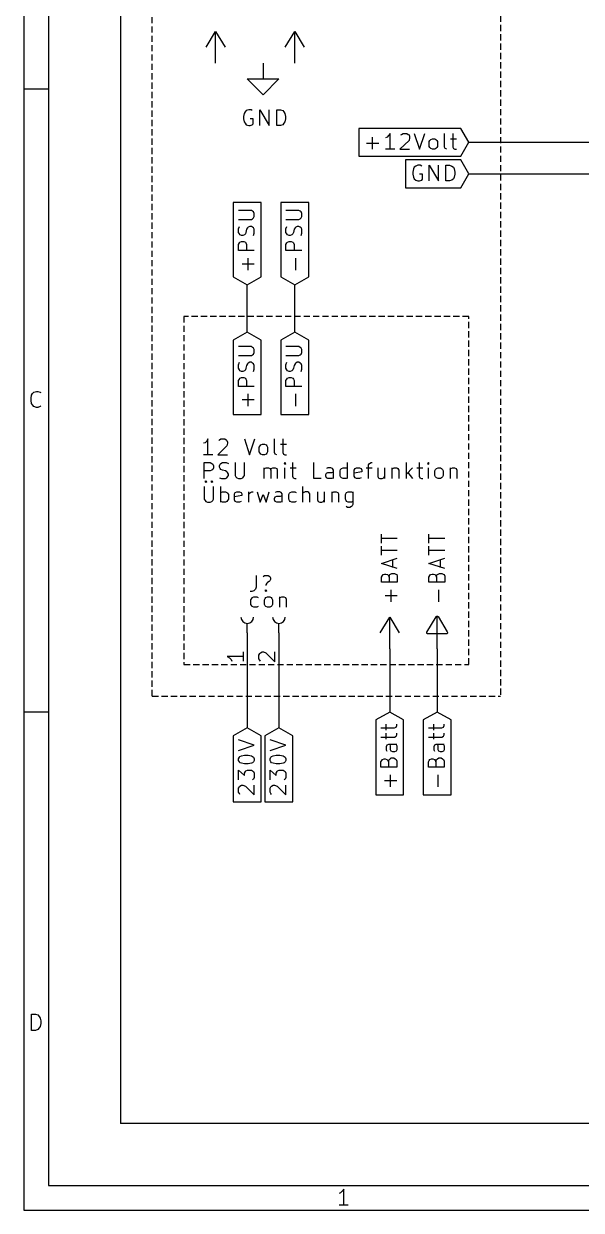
# Model space of a CAD drawing. Extents: x 10 to 287, y -200 to -10.
# Drawn here: x 10 to 54.7, y -200 to -104.8 of the extents above; entities that cross this region are included whole.
import ezdxf

# ---------------------------------------------------------------- set-up
doc = ezdxf.new("R2010")
doc.units = 0
doc.header["$MEASUREMENT"] = 0
doc.linetypes.add('DASHED', pattern=[0.75, 0.5, -0.25])
for name, color, linetype in [('BLUE3', 171, 'CONTINUOUS'), ('CYAN2', 4, 'CONTINUOUS'), ('GREEN2', 3, 'CONTINUOUS'), ('RED2', 1, 'CONTINUOUS')]:
    doc.layers.add(name, color=color, linetype=linetype)

msp = doc.modelspace()

# ---------------------------------------------------------------- linework, layer by layer
at = {"layer": 'BLUE3', "linetype": 'CONTINUOUS'}
for p, q in [((17.78, -25.4), (17.78, -193.04)), ((24.5618, -138.405), (24.4348, -138.455)), ((24.6888, -138.278), (24.5618, -138.405)), ((24.7904, -138.1), (24.6888, -138.278)), ((24.7904, -139.37), (24.7904, -138.1)), ((26.3144, -138.659), (25.5778, -139.37)), ((25.654, -138.227), (25.7048, -138.176)), ((25.7048, -138.176), (25.8318, -138.1)), ((25.8318, -138.1), (26.1366, -138.1)), ((26.1366, -138.1), (26.2382, -138.176)), ((26.2382, -138.176), (26.3144, -138.227)), ((26.3144, -138.227), (26.3652, -138.354)), ((26.3652, -138.455), (26.3144, -138.659)), ((26.3652, -138.354), (26.3652, -138.455)), ((27.7114, -138.1), (28.1178, -139.37)), ((28.1178, -139.37), (28.5496, -138.1)), ((28.9052, -138.76), (28.9814, -138.659)), ((28.9052, -139.141), (28.9052, -138.76)), ((28.9814, -138.659), (29.0322, -138.582)), ((29.0322, -138.582), (29.1592, -138.532)), ((29.1592, -138.532), (29.337, -138.532)), ((29.337, -138.532), (29.464, -138.582)), ((29.464, -138.582), (29.5148, -138.659)), ((29.5148, -138.659), (29.5656, -138.76)), ((29.5656, -138.76), (29.5656, -139.141)), ((30.1244, -139.192), (30.1244, -138.1)), ((30.607, -138.532), (31.0896, -138.532)), ((30.7848, -138.1), (30.7848, -139.192)), ((25.1714, -139.37), (24.4348, -139.37)), ((25.5778, -139.37), (26.3652, -139.37)), ((28.9814, -139.243), (28.9052, -139.141)), ((29.0322, -139.319), (28.9814, -139.243)), ((29.1592, -139.37), (29.0322, -139.319)), ((29.337, -139.37), (29.1592, -139.37)), ((29.464, -139.319), (29.337, -139.37)), ((29.5148, -139.243), (29.464, -139.319)), ((29.5656, -139.141), (29.5148, -139.243)), ((30.1752, -139.319), (30.1244, -139.192)), ((30.3022, -139.37), (30.1752, -139.319)), ((30.7848, -139.192), (30.8356, -139.319)), ((30.8356, -139.319), (30.9626, -139.37)), ((30.9626, -139.37), (31.0896, -139.37)), ((24.4856, -141.275), (24.4856, -140.005)), ((24.4856, -140.005), (24.9682, -140.005)), ((24.9682, -140.665), (24.4856, -140.665)), ((24.9682, -140.005), (25.0952, -140.081)), ((25.0952, -140.614), (24.9682, -140.665)), ((25.0952, -140.081), (25.1714, -140.132)), ((25.1714, -140.564), (25.0952, -140.614)), ((25.1714, -140.132), (25.2222, -140.259)), ((25.2222, -140.437), (25.1714, -140.564)), ((25.2222, -140.259), (25.2222, -140.437)), ((25.7048, -140.259), (25.7556, -140.132)), ((25.7048, -140.36), (25.7048, -140.259)), ((25.7556, -140.487), (25.7048, -140.36)), ((25.7556, -140.132), (25.8318, -140.081)), ((25.8318, -140.564), (25.7556, -140.487)), ((25.8318, -140.081), (25.9588, -140.005)), ((25.9588, -140.614), (25.8318, -140.564)), ((25.9588, -140.005), (26.2382, -140.005)), ((26.1874, -140.665), (25.9588, -140.614)), ((26.3144, -140.741), (26.1874, -140.665)), ((26.2382, -140.005), (26.4414, -140.081)), ((26.3652, -140.792), (26.3144, -140.741)), ((26.4414, -140.919), (26.3652, -140.792)), ((26.9748, -140.005), (26.9748, -141.046)), ((27.7114, -141.046), (27.7114, -140.005)), ((29.2862, -141.275), (29.2862, -140.437)), ((29.2862, -140.564), (29.337, -140.487)), ((29.337, -140.487), (29.464, -140.437)), ((29.464, -140.437), (29.6418, -140.437)), ((29.6418, -140.437), (29.7688, -140.487)), ((29.7688, -140.487), (29.8196, -140.614)), ((29.8196, -140.614), (29.8704, -140.487)), ((29.8196, -140.614), (29.8196, -141.275)), ((29.8704, -140.487), (29.9974, -140.437)), ((29.9974, -140.437), (30.1752, -140.437)), ((30.1752, -140.437), (30.3022, -140.487)), ((30.3022, -140.487), (30.353, -140.614)), ((30.353, -140.614), (30.353, -141.275)), ((30.9626, -140.005), (30.9118, -140.081)), ((30.9118, -140.081), (30.9626, -140.132)), ((31.0388, -140.081), (30.9626, -140.005)), ((30.9626, -140.005), (30.9626, -140.132)), ((30.9626, -140.132), (31.0388, -140.081)), ((30.9626, -141.275), (30.9626, -140.437)), ((31.3944, -140.437), (31.877, -140.437)), ((31.5722, -140.005), (31.5722, -141.097)), ((33.274, -141.275), (33.274, -140.005)), ((34.2392, -140.97), (34.29, -140.843)), ((34.417, -140.437), (34.29, -140.487)), ((34.29, -140.843), (34.417, -140.792)), ((34.6456, -140.437), (34.417, -140.437)), ((34.417, -140.792), (34.7218, -140.792)), ((34.7726, -140.487), (34.6456, -140.437)), ((34.7218, -140.792), (34.8488, -140.741)), ((34.8488, -140.614), (34.7726, -140.487)), ((34.8488, -141.275), (34.8488, -140.614)), ((35.3822, -140.665), (35.433, -140.564)), ((35.3822, -141.046), (35.3822, -140.665)), ((35.433, -140.564), (35.5092, -140.487)), ((35.5092, -140.487), (35.6362, -140.437)), ((35.6362, -140.437), (35.8648, -140.437)), ((35.8648, -140.437), (35.9918, -140.487)), ((35.9918, -141.275), (35.9918, -140.005)), ((36.5252, -140.614), (36.6014, -140.487)), ((36.5252, -141.097), (36.5252, -140.614)), ((37.1348, -140.741), (36.5252, -140.843)), ((36.6014, -140.487), (36.703, -140.437)), ((36.703, -140.437), (36.957, -140.437)), ((36.957, -140.437), (37.084, -140.487)), ((37.084, -140.487), (37.1348, -140.614)), ((37.1348, -140.614), (37.1348, -140.741)), ((37.4904, -140.437), (37.973, -140.437)), ((37.6682, -140.183), (37.7444, -140.081)), ((37.6682, -141.275), (37.6682, -140.183)), ((37.7444, -140.081), (37.8714, -140.005)), ((37.8714, -140.005), (37.973, -140.005)), ((38.4048, -140.437), (38.4048, -141.097)), ((38.9382, -140.437), (38.9382, -141.275)), ((39.5478, -140.437), (39.5478, -141.275)), ((39.5478, -140.564), (39.624, -140.487)), ((39.624, -140.487), (39.7256, -140.437)), ((39.7256, -140.437), (39.9288, -140.437)), ((39.9288, -140.437), (40.0304, -140.487)), ((40.0304, -140.487), (40.1066, -140.614)), ((40.1066, -140.614), (40.1066, -141.275)), ((40.7162, -141.275), (40.7162, -140.005)), ((41.1988, -140.437), (40.7162, -140.919)), ((40.8178, -140.792), (41.1988, -141.275)), ((41.5544, -140.437), (42.037, -140.437)), ((41.7322, -140.005), (41.7322, -141.097)), ((42.4688, -140.005), (42.3926, -140.081)), ((42.3926, -140.081), (42.4688, -140.132)), ((42.5196, -140.081), (42.4688, -140.005)), ((42.4688, -140.005), (42.4688, -140.132)), ((42.4688, -140.132), (42.5196, -140.081)), ((42.4688, -141.275), (42.4688, -140.437)), ((43.0022, -140.665), (43.053, -140.564)), ((43.0022, -141.046), (43.0022, -140.665)), ((43.053, -140.564), (43.1292, -140.487)), ((43.1292, -140.487), (43.2562, -140.437)), ((43.2562, -140.437), (43.434, -140.437)), ((43.434, -140.437), (43.5356, -140.487)), ((43.5356, -140.487), (43.6118, -140.564)), ((43.6118, -140.564), (43.6626, -140.665)), ((43.6626, -140.665), (43.6626, -141.046)), ((44.2214, -140.437), (44.2214, -141.275)), ((44.2214, -140.564), (44.2722, -140.487)), ((44.2722, -140.487), (44.3992, -140.437)), ((44.3992, -140.437), (44.577, -140.437)), ((44.577, -140.437), (44.704, -140.487)), ((44.704, -140.487), (44.7548, -140.614)), ((44.7548, -140.614), (44.7548, -141.275)), ((24.5618, -141.554), (24.6126, -141.478)), ((24.6126, -141.605), (24.5618, -141.554)), ((24.6126, -141.478), (24.6888, -141.554)), ((24.6126, -141.478), (24.6126, -141.605)), ((24.6888, -141.554), (24.6126, -141.605)), ((25.0444, -141.554), (25.0952, -141.478)), ((25.0952, -141.605), (25.0444, -141.554)), ((25.0952, -141.478), (25.1714, -141.554)), ((25.0952, -141.478), (25.0952, -141.605)), ((25.1714, -141.554), (25.0952, -141.605)), ((25.7048, -141.224), (25.8826, -141.275)), ((25.8826, -141.275), (26.1874, -141.275)), ((26.1874, -141.275), (26.3144, -141.224)), ((26.3144, -141.224), (26.3652, -141.148)), ((26.3652, -141.148), (26.4414, -141.046)), ((26.4414, -141.046), (26.4414, -140.919)), ((26.9748, -141.046), (27.0256, -141.148)), ((27.0256, -141.148), (27.1018, -141.224)), ((27.1018, -141.224), (27.2288, -141.275)), ((27.2288, -141.275), (27.4574, -141.275)), ((27.4574, -141.275), (27.5844, -141.224)), ((27.5844, -141.224), (27.6352, -141.148)), ((27.6352, -141.148), (27.7114, -141.046)), ((31.5722, -141.097), (31.623, -141.224)), ((31.623, -141.224), (31.75, -141.275)), ((31.75, -141.275), (31.877, -141.275)), ((33.8582, -141.275), (33.274, -141.275)), ((34.2392, -141.097), (34.2392, -140.97)), ((34.29, -141.224), (34.2392, -141.097)), ((34.417, -141.275), (34.29, -141.224)), ((34.7218, -141.275), (34.417, -141.275)), ((34.8488, -141.224), (34.7218, -141.275)), ((35.433, -141.148), (35.3822, -141.046)), ((35.5092, -141.224), (35.433, -141.148)), ((35.6362, -141.275), (35.5092, -141.224)), ((35.8648, -141.275), (35.6362, -141.275)), ((35.9918, -141.224), (35.8648, -141.275)), ((36.6014, -141.224), (36.5252, -141.097)), ((36.703, -141.275), (36.6014, -141.224)), ((36.957, -141.275), (36.703, -141.275)), ((37.084, -141.224), (36.957, -141.275)), ((38.4048, -141.097), (38.4556, -141.224)), ((38.4556, -141.224), (38.5826, -141.275)), ((38.5826, -141.275), (38.7604, -141.275)), ((38.7604, -141.275), (38.8874, -141.224)), ((38.8874, -141.224), (38.9382, -141.148)), ((41.7322, -141.097), (41.783, -141.224)), ((41.783, -141.224), (41.91, -141.275)), ((41.91, -141.275), (42.037, -141.275)), ((43.053, -141.148), (43.0022, -141.046)), ((43.1292, -141.224), (43.053, -141.148)), ((43.2562, -141.275), (43.1292, -141.224)), ((43.434, -141.275), (43.2562, -141.275)), ((43.5356, -141.224), (43.434, -141.275)), ((43.6118, -141.148), (43.5356, -141.224)), ((43.6626, -141.046), (43.6118, -141.148)), ((24.4856, -141.91), (24.4856, -142.951)), ((25.2222, -142.951), (25.2222, -141.91)), ((25.8318, -143.18), (25.8318, -141.91)), ((25.8318, -142.392), (25.9588, -142.342)), ((25.9588, -142.342), (26.1874, -142.342)), ((26.1874, -142.342), (26.3144, -142.392)), ((26.3144, -142.392), (26.3652, -142.469)), ((26.3652, -142.469), (26.4414, -142.57)), ((26.4414, -142.57), (26.4414, -142.951)), ((26.924, -142.519), (26.9748, -142.392)), ((26.924, -143.002), (26.924, -142.519)), ((27.5082, -142.646), (26.924, -142.748)), ((26.9748, -142.392), (27.1018, -142.342)), ((27.1018, -142.342), (27.3304, -142.342)), ((27.3304, -142.342), (27.4574, -142.392)), ((27.4574, -142.392), (27.5082, -142.519)), ((27.5082, -142.519), (27.5082, -142.646)), ((28.067, -143.18), (28.067, -142.342)), ((28.067, -142.57), (28.1178, -142.469)), ((28.1178, -142.469), (28.194, -142.392)), ((28.194, -142.392), (28.2956, -142.342)), ((28.2956, -142.342), (28.4226, -142.342)), ((28.7274, -142.342), (28.9814, -143.18)), ((28.9814, -143.18), (29.21, -142.57)), ((29.21, -142.57), (29.464, -143.18)), ((29.464, -143.18), (29.6926, -142.342)), ((30.1244, -142.875), (30.1752, -142.748)), ((30.3022, -142.342), (30.1752, -142.392)), ((30.1752, -142.748), (30.3022, -142.697)), ((30.5562, -142.342), (30.3022, -142.342)), ((30.3022, -142.697), (30.607, -142.697)), ((30.6578, -142.392), (30.5562, -142.342)), ((30.607, -142.697), (30.734, -142.646)), ((30.734, -142.519), (30.6578, -142.392)), ((30.734, -143.18), (30.734, -142.519)), ((31.2674, -142.57), (31.3182, -142.469)), ((31.2674, -142.951), (31.2674, -142.57)), ((31.3182, -142.469), (31.3944, -142.392)), ((31.3944, -142.392), (31.5214, -142.342)), ((31.5214, -142.342), (31.75, -142.342)), ((31.75, -142.342), (31.877, -142.392)), ((32.4104, -143.18), (32.4104, -141.91)), ((32.4866, -142.392), (32.4104, -142.469)), ((32.5882, -142.342), (32.4866, -142.392)), ((32.7914, -142.342), (32.5882, -142.342)), ((32.893, -142.392), (32.7914, -142.342)), ((32.9692, -142.519), (32.893, -142.392)), ((32.9692, -143.18), (32.9692, -142.519)), ((33.5788, -142.342), (33.5788, -143.002)), ((34.1122, -142.342), (34.1122, -143.18)), ((34.7218, -142.342), (34.7218, -143.18)), ((34.7218, -142.469), (34.7726, -142.392)), ((34.7726, -142.392), (34.8996, -142.342)), ((34.8996, -142.342), (35.0774, -142.342)), ((35.0774, -142.342), (35.2044, -142.392)), ((35.2044, -142.392), (35.2552, -142.519)), ((35.2552, -142.519), (35.2552, -143.18)), ((35.814, -142.57), (35.8648, -142.469)), ((35.814, -142.951), (35.814, -142.57)), ((35.8648, -142.469), (35.9156, -142.392)), ((35.9156, -142.392), (36.0426, -142.342)), ((36.0426, -142.342), (36.2966, -142.342)), ((36.2966, -142.342), (36.3982, -142.392)), ((36.3982, -142.342), (36.3982, -143.358)), ((24.4856, -142.951), (24.5618, -143.053)), ((24.5618, -143.053), (24.6126, -143.129)), ((24.6126, -143.129), (24.7396, -143.18)), ((24.7396, -143.18), (24.9682, -143.18)), ((24.9682, -143.18), (25.0952, -143.129)), ((25.0952, -143.129), (25.1714, -143.053)), ((25.1714, -143.053), (25.2222, -142.951)), ((25.9588, -143.18), (25.8318, -143.129)), ((26.1874, -143.18), (25.9588, -143.18)), ((26.3144, -143.129), (26.1874, -143.18)), ((26.3652, -143.053), (26.3144, -143.129)), ((26.4414, -142.951), (26.3652, -143.053)), ((26.9748, -143.129), (26.924, -143.002)), ((27.1018, -143.18), (26.9748, -143.129)), ((27.3304, -143.18), (27.1018, -143.18)), ((27.4574, -143.129), (27.3304, -143.18)), ((30.1244, -143.002), (30.1244, -142.875)), ((30.1752, -143.129), (30.1244, -143.002)), ((30.3022, -143.18), (30.1752, -143.129)), ((30.607, -143.18), (30.3022, -143.18)), ((30.734, -143.129), (30.607, -143.18)), ((31.3182, -143.053), (31.2674, -142.951)), ((31.3944, -143.129), (31.3182, -143.053)), ((31.5214, -143.18), (31.3944, -143.129)), ((31.75, -143.18), (31.5214, -143.18)), ((31.877, -143.129), (31.75, -143.18)), ((33.5788, -143.002), (33.6296, -143.129)), ((33.6296, -143.129), (33.7566, -143.18)), ((33.7566, -143.18), (33.9344, -143.18)), ((33.9344, -143.18), (34.0614, -143.129)), ((34.0614, -143.129), (34.1122, -143.053)), ((35.8648, -143.053), (35.814, -142.951)), ((35.9156, -143.129), (35.8648, -143.053)), ((35.9918, -143.612), (35.8648, -143.535)), ((36.0426, -143.18), (35.9156, -143.129)), ((36.1696, -143.612), (35.9918, -143.612)), ((36.2966, -143.18), (36.0426, -143.18)), ((36.2966, -143.535), (36.1696, -143.612)), ((36.3982, -143.129), (36.2966, -143.18)), ((36.3474, -143.485), (36.2966, -143.535)), ((36.3982, -143.358), (36.3474, -143.485)), ((92.71, -193.04), (17.78, -193.04))]:
    msp.add_line(p, q, dxfattribs=at)
at = {"layer": 'BLUE3', "linetype": 'DASHED'}
for p, q in [((20.32, -158.75), (20.32, -87.63)), ((48.26, -87.63), (48.26, -158.75)), ((22.86, -128.27), (22.86, -156.21)), ((45.72, -128.27), (22.86, -128.27)), ((45.72, -156.21), (45.72, -128.27)), ((22.86, -156.21), (45.72, -156.21)), ((20.32, -158.75), (48.26, -158.75))]:
    msp.add_line(p, q, dxfattribs=at)
at = {"layer": 'CYAN2', "linetype": 'CONTINUOUS'}
for p, q in [((27.686, -111.989), (27.6352, -112.243)), ((27.6352, -112.243), (27.6352, -112.42)), ((27.7622, -111.862), (27.686, -111.989)), ((27.8638, -111.76), (27.7622, -111.862)), ((28.067, -111.684), (27.8638, -111.76)), ((28.2448, -111.684), (28.067, -111.684)), ((28.3464, -111.76), (28.2448, -111.684)), ((28.956, -112.954), (28.956, -111.684)), ((28.956, -111.684), (29.6926, -112.954)), ((29.6926, -112.954), (29.6926, -111.684)), ((30.3022, -112.954), (30.3022, -111.684)), ((30.3022, -111.684), (30.607, -111.684)), ((30.607, -111.684), (30.7848, -111.76)), ((30.7848, -111.76), (30.8864, -111.862)), ((30.8864, -111.862), (30.9626, -111.989)), ((30.9626, -111.989), (31.0134, -112.243)), ((31.0134, -112.243), (31.0134, -112.42)), ((27.6352, -112.42), (27.686, -112.649)), ((27.686, -112.649), (27.7622, -112.776)), ((27.7622, -112.776), (27.8638, -112.903)), ((27.8638, -112.903), (28.067, -112.954)), ((28.067, -112.954), (28.1686, -112.954)), ((28.4226, -112.42), (28.1686, -112.42)), ((28.1686, -112.954), (28.3464, -112.903)), ((28.3464, -112.903), (28.4226, -112.827)), ((28.4226, -112.827), (28.4226, -112.42)), ((30.607, -112.954), (30.3022, -112.954)), ((30.7848, -112.903), (30.607, -112.954)), ((30.8864, -112.776), (30.7848, -112.903)), ((30.9626, -112.649), (30.8864, -112.776)), ((31.0134, -112.42), (30.9626, -112.649)), ((38.7096, -146.456), (38.7096, -145.745)), ((39.9796, -146.101), (38.7096, -146.101)), ((42.5196, -146.456), (42.5196, -145.745)), ((43.7896, -146.101), (42.5196, -146.101)), ((38.7096, -147.422), (38.7096, -146.71)), ((39.9796, -147.066), (38.7096, -147.066)), ((42.5196, -147.422), (42.5196, -146.71)), ((43.7896, -147.066), (42.5196, -147.066)), ((38.7096, -148.107), (39.9796, -147.676)), ((39.9796, -148.514), (38.7096, -148.107)), ((39.624, -148.412), (39.624, -147.803)), ((42.5196, -148.107), (43.7896, -147.676)), ((43.7896, -148.514), (42.5196, -148.107)), ((43.434, -148.412), (43.434, -147.803)), ((28.6512, -149.073), (28.6512, -149.987)), ((29.21, -149.149), (29.3116, -149.073)), ((29.3116, -149.073), (29.6164, -149.073)), ((29.6164, -149.073), (29.7434, -149.149)), ((29.7434, -149.149), (29.7942, -149.25)), ((29.7942, -149.377), (29.7434, -149.504)), ((29.7942, -149.25), (29.7942, -149.377)), ((38.7096, -149.2), (38.7858, -149.073)), ((38.7096, -149.606), (38.7096, -149.2)), ((38.7858, -149.073), (38.8366, -148.996)), ((38.8366, -148.996), (38.9636, -148.946)), ((38.9636, -148.946), (39.0652, -148.946)), ((39.0652, -148.946), (39.1922, -148.996)), ((39.1922, -148.996), (39.2684, -149.073)), ((39.2684, -149.073), (39.3192, -149.2)), ((39.3192, -149.2), (39.37, -148.996)), ((39.3192, -149.2), (39.3192, -149.606)), ((39.37, -148.996), (39.4462, -148.946)), ((39.4462, -148.946), (39.5478, -148.895)), ((39.5478, -148.895), (39.751, -148.895)), ((39.751, -148.895), (39.8526, -148.946)), ((39.8526, -148.946), (39.9288, -148.996)), ((39.9288, -148.996), (39.9796, -149.123)), ((39.9796, -149.123), (39.9796, -149.606)), ((42.5196, -149.2), (42.5958, -149.073)), ((42.5196, -149.606), (42.5196, -149.2)), ((42.5958, -149.073), (42.6466, -148.996)), ((42.6466, -148.996), (42.7736, -148.946)), ((42.7736, -148.946), (42.8752, -148.946)), ((42.8752, -148.946), (43.0022, -148.996)), ((43.0022, -148.996), (43.0784, -149.073)), ((43.0784, -149.073), (43.1292, -149.2)), ((43.1292, -149.2), (43.18, -148.996)), ((43.1292, -149.2), (43.1292, -149.606)), ((43.18, -148.996), (43.2562, -148.946)), ((43.2562, -148.946), (43.3578, -148.895)), ((43.3578, -148.895), (43.561, -148.895)), ((43.561, -148.895), (43.6626, -148.946)), ((43.6626, -148.946), (43.7388, -148.996)), ((43.7388, -148.996), (43.7896, -149.123)), ((43.7896, -149.123), (43.7896, -149.606)), ((28.2956, -150.343), (28.1686, -150.343)), ((28.4734, -150.292), (28.2956, -150.343)), ((28.6004, -150.165), (28.4734, -150.292)), ((28.6512, -149.987), (28.6004, -150.165)), ((29.3878, -150.292), (29.4386, -150.216)), ((29.4386, -150.343), (29.3878, -150.292)), ((29.5148, -149.682), (29.4386, -149.809)), ((29.4386, -149.809), (29.4386, -149.86)), ((29.4386, -150.216), (29.5148, -150.292)), ((29.4386, -150.216), (29.4386, -150.343)), ((29.5148, -150.292), (29.4386, -150.343)), ((29.5656, -149.631), (29.5148, -149.682)), ((29.6926, -149.555), (29.5656, -149.631)), ((29.7434, -149.504), (29.6926, -149.555)), ((39.9796, -149.606), (38.7096, -149.606)), ((39.497, -151.181), (39.497, -150.216)), ((43.7896, -149.606), (42.5196, -149.606)), ((43.307, -151.181), (43.307, -150.216)), ((28.2194, -151.003), (28.2956, -150.901)), ((28.2194, -151.384), (28.2194, -151.003)), ((28.2956, -151.486), (28.2194, -151.384)), ((28.2956, -150.901), (28.3464, -150.825)), ((28.3464, -150.825), (28.4734, -150.774)), ((28.4734, -150.774), (28.702, -150.774)), ((28.702, -150.774), (28.829, -150.825)), ((29.3116, -151.003), (29.3878, -150.901)), ((29.3116, -151.384), (29.3116, -151.003)), ((29.3878, -151.486), (29.3116, -151.384)), ((29.3878, -150.901), (29.4386, -150.825)), ((29.4386, -150.825), (29.5656, -150.774)), ((29.5656, -150.774), (29.7434, -150.774)), ((29.7434, -150.774), (29.8704, -150.825)), ((29.8704, -150.825), (29.9212, -150.901)), ((29.9212, -150.901), (29.972, -151.003)), ((29.972, -151.384), (29.9212, -151.486)), ((29.972, -151.003), (29.972, -151.384)), ((30.5308, -150.774), (30.5308, -151.613)), ((30.5308, -150.901), (30.5816, -150.825)), ((30.5816, -150.825), (30.7086, -150.774)), ((30.7086, -150.774), (30.8864, -150.774)), ((30.8864, -150.774), (31.0134, -150.825)), ((31.0134, -150.825), (31.0642, -150.952)), ((31.0642, -150.952), (31.0642, -151.613)), ((39.9796, -150.698), (39.0144, -150.698)), ((28.3464, -151.562), (28.2956, -151.486)), ((28.4734, -151.613), (28.3464, -151.562)), ((28.702, -151.613), (28.4734, -151.613)), ((28.829, -151.562), (28.702, -151.613)), ((29.4386, -151.562), (29.3878, -151.486)), ((29.5656, -151.613), (29.4386, -151.562)), ((29.7434, -151.613), (29.5656, -151.613)), ((29.8704, -151.562), (29.7434, -151.613)), ((29.9212, -151.486), (29.8704, -151.562))]:
    msp.add_line(p, q, dxfattribs=at)
at = {"layer": 'GREEN2', "linetype": 'CONTINUOUS'}
for p, q in [((45.72, -114.3), (57.15, -114.3)), ((45.72, -116.84), (57.15, -116.84)), ((27.94, -129.54), (27.94, -125.73)), ((31.75, -129.54), (31.75, -125.73)), ((39.37, -154.94), (39.37, -160.02)), ((43.18, -154.94), (43.18, -160.02)), ((27.94, -157.48), (27.94, -161.29)), ((30.48, -157.48), (30.48, -161.29))]:
    msp.add_line(p, q, dxfattribs=at)
at = {"layer": 'RED2', "linetype": 'CONTINUOUS'}
for p, q in [((10.0076, -10.0076), (10.0076, -200)), ((11.9888, -11.9888), (11.9888, -198.018)), ((24.638, -106.68), (25.4, -105.41)), ((25.4, -107.95), (25.4, -105.41)), ((25.4, -105.41), (26.162, -106.68)), ((30.988, -106.68), (31.75, -105.41)), ((31.75, -107.95), (31.75, -105.41)), ((31.75, -105.41), (32.512, -106.68)), ((29.21, -107.95), (29.21, -109.22)), ((29.21, -110.49), (27.94, -109.22)), ((27.94, -109.22), (29.21, -109.22)), ((29.21, -109.22), (30.48, -109.22)), ((30.48, -109.22), (29.21, -110.49)), ((10.0076, -110.007), (11.9888, -110.007)), ((45.085, -113.182), (36.8808, -113.182)), ((36.8808, -113.182), (36.8808, -114.3)), ((45.72, -114.3), (45.085, -113.182)), ((37.9984, -114.859), (37.9984, -113.894)), ((39.1668, -113.894), (39.0398, -113.944)), ((39.2684, -113.767), (39.1668, -113.894)), ((39.3954, -113.589), (39.2684, -113.767)), ((39.3954, -114.859), (39.3954, -113.589)), ((40.9194, -114.148), (40.1828, -114.859)), ((40.259, -113.716), (40.3098, -113.665)), ((40.3098, -113.665), (40.4368, -113.589)), ((40.4368, -113.589), (40.7416, -113.589)), ((40.7416, -113.589), (40.8432, -113.665)), ((40.8432, -113.665), (40.9194, -113.716)), ((40.9194, -113.716), (40.9702, -113.843)), ((40.9702, -113.944), (40.9194, -114.148)), ((40.9702, -113.843), (40.9702, -113.944)), ((41.3258, -113.589), (41.7576, -114.859)), ((41.7576, -114.859), (42.1894, -113.589)), ((42.545, -114.249), (42.5958, -114.148)), ((42.545, -114.63), (42.545, -114.249)), ((42.5958, -114.148), (42.672, -114.071)), ((42.672, -114.071), (42.799, -114.021)), ((42.799, -114.021), (42.9768, -114.021)), ((42.9768, -114.021), (43.0784, -114.071)), ((43.0784, -114.071), (43.1546, -114.148)), ((43.1546, -114.148), (43.2054, -114.249)), ((43.2054, -114.249), (43.2054, -114.63)), ((43.7642, -114.681), (43.7642, -113.589)), ((44.2468, -114.021), (44.7294, -114.021)), ((44.4246, -113.589), (44.4246, -114.681)), ((36.8808, -114.3), (36.8808, -115.418)), ((37.5158, -114.376), (38.5064, -114.376)), ((39.7764, -114.859), (39.0398, -114.859)), ((40.1828, -114.859), (40.9702, -114.859)), ((42.5958, -114.732), (42.545, -114.63)), ((42.672, -114.808), (42.5958, -114.732)), ((42.799, -114.859), (42.672, -114.808)), ((42.9768, -114.859), (42.799, -114.859)), ((43.0784, -114.808), (42.9768, -114.859)), ((43.1546, -114.732), (43.0784, -114.808)), ((43.2054, -114.63), (43.1546, -114.732)), ((43.815, -114.808), (43.7642, -114.681)), ((43.942, -114.859), (43.815, -114.808)), ((44.4246, -114.681), (44.4754, -114.808)), ((44.4754, -114.808), (44.6024, -114.859)), ((44.6024, -114.859), (44.7294, -114.859)), ((45.085, -115.418), (45.72, -114.3)), ((36.8808, -115.418), (45.085, -115.418)), ((45.085, -115.722), (40.64, -115.722)), ((40.64, -115.722), (40.64, -116.84)), ((41.6306, -116.129), (41.4528, -116.205)), ((41.8084, -116.129), (41.6306, -116.129)), ((41.9354, -116.205), (41.8084, -116.129)), ((42.545, -117.399), (42.545, -116.129)), ((42.545, -116.129), (43.2816, -117.399)), ((43.2816, -117.399), (43.2816, -116.129)), ((43.8658, -117.399), (43.8658, -116.129)), ((43.8658, -116.129), (44.1706, -116.129)), ((44.1706, -116.129), (44.3484, -116.205)), ((45.72, -116.84), (45.085, -115.722)), ((40.64, -116.84), (40.64, -117.958)), ((41.275, -116.434), (41.2242, -116.688)), ((41.2242, -116.688), (41.2242, -116.865)), ((41.2242, -116.865), (41.275, -117.094)), ((41.3258, -116.307), (41.275, -116.434)), ((41.275, -117.094), (41.3258, -117.221)), ((41.4528, -116.205), (41.3258, -116.307)), ((42.0116, -116.865), (41.7576, -116.865)), ((42.0116, -117.272), (42.0116, -116.865)), ((44.3484, -116.205), (44.4754, -116.307)), ((44.4754, -116.307), (44.5516, -116.434)), ((44.5516, -117.094), (44.4754, -117.221)), ((44.5516, -116.434), (44.6024, -116.688)), ((44.6024, -116.865), (44.5516, -117.094)), ((44.6024, -116.688), (44.6024, -116.865)), ((45.085, -117.958), (45.72, -116.84)), ((40.64, -117.958), (45.085, -117.958)), ((41.3258, -117.221), (41.4528, -117.348)), ((41.4528, -117.348), (41.6306, -117.399)), ((41.6306, -117.399), (41.7576, -117.399)), ((41.7576, -117.399), (41.9354, -117.348)), ((41.9354, -117.348), (42.0116, -117.272)), ((44.1706, -117.399), (43.8658, -117.399)), ((44.3484, -117.348), (44.1706, -117.399)), ((44.4754, -117.221), (44.3484, -117.348)), ((27.94, -119.126), (26.8224, -119.126)), ((26.8224, -119.126), (26.8224, -125.095)), ((28.2702, -119.786), (27.2288, -119.786)), ((29.0576, -119.126), (27.94, -119.126)), ((28.3718, -119.837), (28.2702, -119.786)), ((28.448, -119.888), (28.3718, -119.837)), ((28.4988, -120.015), (28.448, -119.888)), ((29.0576, -125.095), (29.0576, -119.126)), ((31.75, -119.126), (30.6324, -119.126)), ((30.6324, -119.126), (30.6324, -125.095)), ((32.0802, -119.786), (31.0388, -119.786)), ((32.8676, -119.126), (31.75, -119.126)), ((32.1818, -119.837), (32.0802, -119.786)), ((32.258, -119.888), (32.1818, -119.837)), ((32.3088, -120.015), (32.258, -119.888)), ((32.8676, -125.095), (32.8676, -119.126)), ((27.2288, -120.498), (28.2702, -120.498)), ((28.2702, -120.498), (28.3718, -120.447)), ((28.3718, -120.447), (28.448, -120.371)), ((28.448, -120.371), (28.4988, -120.269)), ((28.4988, -120.269), (28.4988, -120.015)), ((31.0388, -120.498), (32.0802, -120.498)), ((32.0802, -120.498), (32.1818, -120.447)), ((32.1818, -120.447), (32.258, -120.371)), ((32.258, -120.371), (32.3088, -120.269)), ((32.3088, -120.269), (32.3088, -120.015)), ((27.2288, -121.234), (27.305, -121.056)), ((27.2288, -121.539), (27.2288, -121.234)), ((27.305, -121.641), (27.2288, -121.539)), ((27.3558, -121.717), (27.305, -121.641)), ((27.4828, -121.768), (27.3558, -121.717)), ((27.5844, -121.768), (27.4828, -121.768)), ((27.7114, -121.717), (27.5844, -121.768)), ((27.7876, -121.641), (27.7114, -121.717)), ((27.8384, -121.539), (27.7876, -121.641)), ((27.8892, -121.285), (27.8384, -121.539)), ((27.9654, -121.158), (27.8892, -121.285)), ((28.0162, -121.107), (27.9654, -121.158)), ((28.1432, -121.056), (28.0162, -121.107)), ((28.2702, -121.056), (28.1432, -121.056)), ((28.3718, -121.107), (28.2702, -121.056)), ((28.448, -121.158), (28.3718, -121.107)), ((28.4988, -121.285), (28.448, -121.158)), ((28.448, -121.768), (28.4988, -121.59)), ((28.4988, -121.59), (28.4988, -121.285)), ((31.0388, -121.234), (31.115, -121.056)), ((31.0388, -121.539), (31.0388, -121.234)), ((31.115, -121.641), (31.0388, -121.539)), ((31.1658, -121.717), (31.115, -121.641)), ((31.2928, -121.768), (31.1658, -121.717)), ((31.3944, -121.768), (31.2928, -121.768)), ((31.5214, -121.717), (31.3944, -121.768)), ((31.5976, -121.641), (31.5214, -121.717)), ((31.6484, -121.539), (31.5976, -121.641)), ((31.6992, -121.285), (31.6484, -121.539)), ((31.7754, -121.158), (31.6992, -121.285)), ((31.8262, -121.107), (31.7754, -121.158)), ((31.9532, -121.056), (31.8262, -121.107)), ((32.0802, -121.056), (31.9532, -121.056)), ((32.1818, -121.107), (32.0802, -121.056)), ((32.258, -121.158), (32.1818, -121.107)), ((32.3088, -121.285), (32.258, -121.158)), ((32.258, -121.768), (32.3088, -121.59)), ((32.3088, -121.59), (32.3088, -121.285)), ((27.2288, -122.504), (27.305, -122.377)), ((27.2288, -122.987), (27.2288, -122.504)), ((27.305, -122.377), (27.3558, -122.326)), ((27.3558, -122.326), (27.4828, -122.25)), ((27.4828, -122.25), (27.6606, -122.25)), ((27.6606, -122.25), (27.7876, -122.326)), ((27.7876, -122.326), (27.8384, -122.377)), ((27.8384, -122.377), (27.8892, -122.504)), ((27.8892, -122.504), (27.8892, -122.987)), ((31.0388, -122.504), (31.115, -122.377)), ((31.0388, -122.987), (31.0388, -122.504)), ((31.115, -122.377), (31.1658, -122.326)), ((31.1658, -122.326), (31.2928, -122.25)), ((31.2928, -122.25), (31.4706, -122.25)), ((31.4706, -122.25), (31.5976, -122.326)), ((31.5976, -122.326), (31.6484, -122.377)), ((31.6484, -122.377), (31.6992, -122.504)), ((31.6992, -122.504), (31.6992, -122.987)), ((28.4988, -122.987), (27.2288, -122.987)), ((28.0162, -124.562), (28.0162, -123.596)), ((32.3088, -122.987), (31.0388, -122.987)), ((31.8262, -124.562), (31.8262, -123.596)), ((28.4988, -124.079), (27.5336, -124.079)), ((26.8224, -125.095), (27.94, -125.73)), ((27.94, -125.73), (29.0576, -125.095)), ((30.6324, -125.095), (31.75, -125.73)), ((31.75, -125.73), (32.8676, -125.095)), ((27.94, -129.54), (26.8224, -130.175)), ((26.8224, -130.175), (26.8224, -136.144)), ((29.0576, -130.175), (27.94, -129.54)), ((29.0576, -136.144), (29.0576, -130.175)), ((31.75, -129.54), (30.6324, -130.175)), ((30.6324, -130.175), (30.6324, -136.144)), ((32.8676, -130.175), (31.75, -129.54)), ((32.8676, -136.144), (32.8676, -130.175)), ((28.2702, -130.683), (27.2288, -130.683)), ((28.3718, -130.759), (28.2702, -130.683)), ((28.2702, -131.42), (28.3718, -131.369)), ((28.448, -130.81), (28.3718, -130.759)), ((28.3718, -131.369), (28.448, -131.293)), ((28.4988, -130.937), (28.448, -130.81)), ((28.448, -131.293), (28.4988, -131.166)), ((28.4988, -131.166), (28.4988, -130.937)), ((32.0802, -130.683), (31.0388, -130.683)), ((32.1818, -130.759), (32.0802, -130.683)), ((32.0802, -131.42), (32.1818, -131.369)), ((32.258, -130.81), (32.1818, -130.759)), ((32.1818, -131.369), (32.258, -131.293)), ((32.3088, -130.937), (32.258, -130.81)), ((32.258, -131.293), (32.3088, -131.166)), ((32.3088, -131.166), (32.3088, -130.937)), ((27.2288, -131.42), (28.2702, -131.42)), ((27.2288, -132.156), (27.305, -131.953)), ((27.2288, -132.436), (27.2288, -132.156)), ((27.8892, -132.207), (27.8384, -132.436)), ((27.9654, -132.08), (27.8892, -132.207)), ((28.0162, -132.029), (27.9654, -132.08)), ((28.1432, -131.953), (28.0162, -132.029)), ((28.2702, -131.953), (28.1432, -131.953)), ((28.3718, -132.029), (28.2702, -131.953)), ((28.448, -132.08), (28.3718, -132.029)), ((28.4988, -132.207), (28.448, -132.08)), ((28.4988, -132.512), (28.4988, -132.207)), ((31.0388, -131.42), (32.0802, -131.42)), ((31.0388, -132.156), (31.115, -131.953)), ((31.0388, -132.436), (31.0388, -132.156)), ((31.6992, -132.207), (31.6484, -132.436)), ((31.7754, -132.08), (31.6992, -132.207)), ((31.8262, -132.029), (31.7754, -132.08)), ((31.9532, -131.953), (31.8262, -132.029)), ((32.0802, -131.953), (31.9532, -131.953)), ((32.1818, -132.029), (32.0802, -131.953)), ((32.258, -132.08), (32.1818, -132.029)), ((32.3088, -132.207), (32.258, -132.08)), ((32.3088, -132.512), (32.3088, -132.207)), ((27.305, -132.563), (27.2288, -132.436)), ((27.3558, -132.639), (27.305, -132.563)), ((27.305, -133.299), (27.3558, -133.223)), ((27.4828, -132.69), (27.3558, -132.639)), ((27.3558, -133.223), (27.4828, -133.172)), ((27.5844, -132.69), (27.4828, -132.69)), ((27.4828, -133.172), (27.6606, -133.172)), ((27.7114, -132.639), (27.5844, -132.69)), ((27.6606, -133.172), (27.7876, -133.223)), ((27.7876, -132.563), (27.7114, -132.639)), ((27.8384, -132.436), (27.7876, -132.563)), ((27.7876, -133.223), (27.8384, -133.299)), ((28.448, -132.69), (28.4988, -132.512)), ((31.115, -132.563), (31.0388, -132.436)), ((31.1658, -132.639), (31.115, -132.563)), ((31.115, -133.299), (31.1658, -133.223)), ((31.2928, -132.69), (31.1658, -132.639)), ((31.1658, -133.223), (31.2928, -133.172)), ((31.3944, -132.69), (31.2928, -132.69)), ((31.2928, -133.172), (31.4706, -133.172)), ((31.5214, -132.639), (31.3944, -132.69)), ((31.4706, -133.172), (31.5976, -133.223)), ((31.5976, -132.563), (31.5214, -132.639)), ((31.6484, -132.436), (31.5976, -132.563)), ((31.5976, -133.223), (31.6484, -133.299)), ((32.258, -132.69), (32.3088, -132.512)), ((27.2288, -133.426), (27.305, -133.299)), ((27.2288, -133.909), (27.2288, -133.426)), ((28.4988, -133.909), (27.2288, -133.909)), ((27.8384, -133.299), (27.8892, -133.426)), ((27.8892, -133.426), (27.8892, -133.909)), ((31.0388, -133.426), (31.115, -133.299)), ((31.0388, -133.909), (31.0388, -133.426)), ((32.3088, -133.909), (31.0388, -133.909)), ((31.6484, -133.299), (31.6992, -133.426)), ((31.6992, -133.426), (31.6992, -133.909)), ((10.5918, -134.823), (10.6426, -134.595)), ((10.5918, -135.026), (10.5918, -134.823)), ((10.6426, -135.255), (10.5918, -135.026)), ((10.6426, -134.595), (10.7188, -134.468)), ((10.7188, -134.468), (10.8204, -134.341)), ((10.8204, -134.341), (11.0236, -134.29)), ((11.0236, -134.29), (11.1506, -134.29)), ((11.1506, -134.29), (11.3284, -134.341)), ((11.3284, -134.341), (11.3792, -134.391)), ((28.4988, -134.976), (27.5336, -134.976)), ((28.0162, -135.484), (28.0162, -134.493)), ((31.8262, -135.484), (31.8262, -134.493)), ((10.7188, -135.382), (10.6426, -135.255)), ((10.8204, -135.509), (10.7188, -135.382)), ((11.0236, -135.585), (10.8204, -135.509)), ((11.1506, -135.585), (11.0236, -135.585)), ((11.3284, -135.509), (11.1506, -135.585)), ((11.3792, -135.458), (11.3284, -135.509)), ((26.8224, -136.144), (27.94, -136.144)), ((27.94, -136.144), (29.0576, -136.144)), ((30.6324, -136.144), (31.75, -136.144)), ((31.75, -136.144), (32.8676, -136.144)), ((43.1292, -152.349), (43.1292, -152.324)), ((43.1292, -152.324), (43.2054, -152.324)), ((43.2054, -152.324), (43.2308, -152.349)), ((27.94, -153.67), (27.94, -152.908)), ((30.48, -153.67), (30.48, -152.908)), ((38.608, -153.67), (39.37, -152.4)), ((39.37, -154.94), (39.37, -152.4)), ((39.37, -152.4), (40.132, -153.67)), ((42.3418, -153.619), (43.1038, -152.375)), ((43.1038, -152.375), (43.1292, -152.349)), ((43.18, -154.94), (43.18, -152.4)), ((43.2308, -152.349), (43.2562, -152.349)), ((43.2562, -152.349), (43.9674, -153.594)), ((27.94, -153.67), (27.94, -157.48)), ((30.48, -153.67), (30.48, -157.48)), ((42.3418, -153.695), (42.3418, -153.619)), ((42.3672, -153.721), (42.3418, -153.695)), ((42.3672, -153.746), (42.3672, -153.721)), ((43.9674, -153.746), (42.3672, -153.746)), ((43.9674, -153.594), (44.0182, -153.645)), ((44.0182, -153.695), (43.9674, -153.746)), ((44.0182, -153.645), (44.0182, -153.695)), ((27.6098, -155.194), (27.6098, -155.931)), ((29.0068, -155.27), (29.1338, -155.194)), ((29.1338, -155.194), (29.2354, -155.194)), ((29.2354, -155.194), (29.4386, -155.27)), ((30.1498, -155.981), (30.1498, -155.194)), ((27.6098, -155.575), (26.3398, -155.575)), ((26.3398, -155.575), (26.5176, -155.677)), ((26.5176, -155.677), (26.6446, -155.804)), ((26.6446, -155.804), (26.6954, -155.931)), ((28.8798, -155.448), (28.956, -155.321)), ((28.8798, -155.753), (28.8798, -155.448)), ((28.956, -155.854), (28.8798, -155.753)), ((28.956, -155.321), (29.0068, -155.27)), ((29.0068, -155.931), (28.956, -155.854)), ((29.4386, -155.27), (30.1498, -155.981)), ((10.0076, -159.995), (11.9888, -159.995)), ((39.37, -160.02), (38.2524, -160.655)), ((38.2524, -160.655), (38.2524, -166.675)), ((40.4876, -160.655), (39.37, -160.02)), ((40.4876, -166.675), (40.4876, -160.655)), ((43.18, -160.02), (42.0624, -160.655)), ((42.0624, -160.655), (42.0624, -166.675)), ((44.2976, -160.655), (43.18, -160.02)), ((44.2976, -166.675), (44.2976, -160.655)), ((27.94, -161.29), (26.8224, -161.925)), ((29.0576, -161.925), (27.94, -161.29)), ((30.48, -161.29), (29.3624, -161.925)), ((31.5976, -161.925), (30.48, -161.29)), ((38.6588, -161.29), (39.751, -161.29)), ((39.0906, -161.468), (39.0906, -160.985)), ((39.0906, -162.204), (39.0906, -161.722)), ((39.751, -161.29), (39.878, -161.239)), ((39.878, -161.239), (39.9288, -161.112)), ((39.878, -161.95), (39.9288, -161.849)), ((39.9288, -161.112), (39.9288, -160.985)), ((39.9288, -161.849), (39.9288, -161.722)), ((42.4688, -161.29), (43.561, -161.29)), ((42.9006, -161.468), (42.9006, -160.985)), ((42.9006, -162.204), (42.9006, -161.722)), ((43.561, -161.29), (43.688, -161.239)), ((43.688, -161.239), (43.7388, -161.112)), ((43.688, -161.95), (43.7388, -161.849)), ((43.7388, -161.112), (43.7388, -160.985)), ((43.7388, -161.849), (43.7388, -161.722)), ((26.8224, -161.925), (26.8224, -167.234)), ((28.4988, -162.687), (27.2288, -162.255)), ((27.2288, -163.119), (28.4988, -162.687)), ((29.0576, -167.234), (29.0576, -161.925)), ((29.3624, -161.925), (29.3624, -167.234)), ((31.0388, -162.687), (29.7688, -162.255)), ((29.7688, -163.119), (31.0388, -162.687)), ((31.5976, -167.234), (31.5976, -161.925)), ((38.6588, -162.027), (39.751, -162.027)), ((39.1414, -162.687), (39.0906, -162.814)), ((39.2684, -162.636), (39.1414, -162.687)), ((39.9288, -162.636), (39.2684, -162.636)), ((39.4462, -162.738), (39.3954, -162.636)), ((39.4462, -163.043), (39.4462, -162.738)), ((39.751, -162.027), (39.878, -161.95)), ((39.878, -162.636), (39.9288, -162.738)), ((39.9288, -162.738), (39.9288, -163.043)), ((42.4688, -162.027), (43.561, -162.027)), ((42.9514, -162.687), (42.9006, -162.814)), ((43.0784, -162.636), (42.9514, -162.687)), ((43.7388, -162.636), (43.0784, -162.636)), ((43.2562, -162.738), (43.2054, -162.636)), ((43.2562, -163.043), (43.2562, -162.738)), ((43.561, -162.027), (43.688, -161.95)), ((43.688, -162.636), (43.7388, -162.738)), ((43.7388, -162.738), (43.7388, -163.043)), ((27.2288, -163.779), (27.305, -163.652)), ((27.305, -163.652), (27.3558, -163.601)), ((27.3558, -163.601), (27.4828, -163.525)), ((27.4828, -163.525), (27.7114, -163.474)), ((27.7114, -163.474), (28.0162, -163.474)), ((28.0162, -163.474), (28.2702, -163.525)), ((28.2702, -163.525), (28.3718, -163.601)), ((28.3718, -163.601), (28.448, -163.652)), ((28.448, -163.652), (28.4988, -163.779)), ((29.7688, -163.779), (29.845, -163.652)), ((29.845, -163.652), (29.8958, -163.601)), ((29.8958, -163.601), (30.0228, -163.525)), ((30.0228, -163.525), (30.2514, -163.474)), ((30.2514, -163.474), (30.5562, -163.474)), ((30.5562, -163.474), (30.8102, -163.525)), ((30.8102, -163.525), (30.9118, -163.601)), ((30.9118, -163.601), (30.988, -163.652)), ((30.988, -163.652), (31.0388, -163.779)), ((39.0906, -162.814), (39.0906, -163.043)), ((39.0906, -163.043), (39.1414, -163.17)), ((39.3954, -163.779), (39.497, -163.703)), ((39.497, -163.17), (39.4462, -163.043)), ((39.624, -163.22), (39.497, -163.17)), ((39.497, -163.703), (39.7002, -163.703)), ((39.751, -163.22), (39.624, -163.22)), ((39.7002, -163.703), (39.8018, -163.779)), ((39.878, -163.17), (39.751, -163.22)), ((39.9288, -163.043), (39.878, -163.17)), ((42.9006, -162.814), (42.9006, -163.043)), ((42.9006, -163.043), (42.9514, -163.17)), ((43.2054, -163.779), (43.307, -163.703)), ((43.307, -163.17), (43.2562, -163.043)), ((43.434, -163.22), (43.307, -163.17)), ((43.307, -163.703), (43.5102, -163.703)), ((43.561, -163.22), (43.434, -163.22)), ((43.5102, -163.703), (43.6118, -163.779)), ((43.688, -163.17), (43.561, -163.22)), ((43.7388, -163.043), (43.688, -163.17)), ((27.2288, -163.906), (27.2288, -163.779)), ((27.305, -164.008), (27.2288, -163.906)), ((27.2288, -165.456), (27.2288, -164.694)), ((27.2288, -164.694), (27.7114, -165.1)), ((27.3558, -164.084), (27.305, -164.008)), ((27.4828, -164.135), (27.3558, -164.084)), ((27.7114, -164.186), (27.4828, -164.135)), ((28.0162, -164.186), (27.7114, -164.186)), ((27.8384, -164.744), (27.9654, -164.694)), ((27.9654, -164.694), (28.2702, -164.694)), ((28.2702, -164.135), (28.0162, -164.186)), ((28.3718, -164.084), (28.2702, -164.135)), ((28.2702, -164.694), (28.3718, -164.744)), ((28.448, -164.008), (28.3718, -164.084)), ((28.4988, -163.906), (28.448, -164.008)), ((28.4988, -163.779), (28.4988, -163.906)), ((29.7688, -163.906), (29.7688, -163.779)), ((29.845, -164.008), (29.7688, -163.906)), ((29.7688, -165.456), (29.7688, -164.694)), ((29.7688, -164.694), (30.2514, -165.1)), ((29.8958, -164.084), (29.845, -164.008)), ((30.0228, -164.135), (29.8958, -164.084)), ((30.2514, -164.186), (30.0228, -164.135)), ((30.5562, -164.186), (30.2514, -164.186)), ((30.3784, -164.744), (30.5054, -164.694)), ((30.5054, -164.694), (30.8102, -164.694)), ((30.8102, -164.135), (30.5562, -164.186)), ((30.9118, -164.084), (30.8102, -164.135)), ((30.8102, -164.694), (30.9118, -164.744)), ((30.988, -164.008), (30.9118, -164.084)), ((31.0388, -163.906), (30.988, -164.008)), ((31.0388, -163.779), (31.0388, -163.906)), ((38.6588, -164.008), (38.735, -163.906)), ((38.6588, -164.44), (38.6588, -164.008)), ((39.9288, -164.44), (38.6588, -164.44)), ((38.735, -163.906), (38.7858, -163.83)), ((38.7858, -163.83), (38.9128, -163.779)), ((38.9128, -163.779), (39.0144, -163.779)), ((39.0144, -163.779), (39.1414, -163.83)), ((39.1414, -163.83), (39.2176, -163.906)), ((39.2176, -163.906), (39.2684, -164.008)), ((39.2684, -164.008), (39.3192, -163.83)), ((39.2684, -164.008), (39.2684, -164.44)), ((39.3192, -163.83), (39.3954, -163.779)), ((39.8018, -163.779), (39.878, -163.83)), ((39.878, -163.83), (39.9288, -163.957)), ((39.9288, -163.957), (39.9288, -164.44)), ((42.4688, -164.008), (42.545, -163.906)), ((42.4688, -164.44), (42.4688, -164.008)), ((43.7388, -164.44), (42.4688, -164.44)), ((42.545, -163.906), (42.5958, -163.83)), ((42.5958, -163.83), (42.7228, -163.779)), ((42.7228, -163.779), (42.8244, -163.779)), ((42.8244, -163.779), (42.9514, -163.83)), ((42.9514, -163.83), (43.0276, -163.906)), ((43.0276, -163.906), (43.0784, -164.008)), ((43.0784, -164.008), (43.1292, -163.83)), ((43.0784, -164.008), (43.0784, -164.44)), ((43.1292, -163.83), (43.2054, -163.779)), ((43.6118, -163.779), (43.688, -163.83)), ((43.688, -163.83), (43.7388, -163.957)), ((43.7388, -163.957), (43.7388, -164.44)), ((27.7114, -164.922), (27.7876, -164.795)), ((27.7114, -165.1), (27.7114, -164.922)), ((27.7876, -164.795), (27.8384, -164.744)), ((28.3718, -164.744), (28.448, -164.795)), ((28.448, -165.405), (28.3718, -165.456)), ((28.448, -164.795), (28.4988, -164.922)), ((28.4988, -165.278), (28.448, -165.405)), ((28.4988, -164.922), (28.4988, -165.278)), ((30.2514, -164.922), (30.3276, -164.795)), ((30.2514, -165.1), (30.2514, -164.922)), ((30.3276, -164.795), (30.3784, -164.744)), ((30.9118, -164.744), (30.988, -164.795)), ((30.988, -165.405), (30.9118, -165.456)), ((30.988, -164.795), (31.0388, -164.922)), ((31.0388, -165.278), (30.988, -165.405)), ((31.0388, -164.922), (31.0388, -165.278)), ((39.9288, -165.532), (38.9636, -165.532)), ((39.4462, -166.014), (39.4462, -165.049)), ((43.2562, -166.014), (43.2562, -165.049)), ((27.2288, -166.141), (27.305, -166.014)), ((27.2288, -166.446), (27.2288, -166.141)), ((27.305, -166.548), (27.2288, -166.446)), ((27.305, -166.014), (27.3558, -165.964)), ((27.3558, -166.624), (27.305, -166.548)), ((27.3558, -165.964), (27.4828, -165.887)), ((27.4828, -165.887), (27.5844, -165.887)), ((27.5844, -165.887), (27.7876, -165.964)), ((27.7876, -165.964), (28.4988, -166.675)), ((28.4988, -166.675), (28.4988, -165.887)), ((29.7688, -166.141), (29.845, -166.014)), ((29.7688, -166.446), (29.7688, -166.141)), ((29.845, -166.548), (29.7688, -166.446)), ((29.845, -166.014), (29.8958, -165.964)), ((29.8958, -166.624), (29.845, -166.548)), ((29.8958, -165.964), (30.0228, -165.887)), ((30.0228, -165.887), (30.1244, -165.887)), ((30.1244, -165.887), (30.3276, -165.964)), ((30.3276, -165.964), (31.0388, -166.675)), ((31.0388, -166.675), (31.0388, -165.887)), ((26.8224, -167.234), (27.94, -167.234)), ((27.94, -167.234), (29.0576, -167.234)), ((29.3624, -167.234), (30.48, -167.234)), ((30.48, -167.234), (31.5976, -167.234)), ((38.2524, -166.675), (39.37, -166.675)), ((39.37, -166.675), (40.4876, -166.675)), ((42.0624, -166.675), (43.18, -166.675)), ((43.18, -166.675), (44.2976, -166.675)), ((10.6426, -185.572), (10.6426, -184.277)), ((10.6426, -184.277), (10.9474, -184.277)), ((10.9474, -184.277), (11.1506, -184.328)), ((11.1506, -184.328), (11.2522, -184.455)), ((11.2522, -184.455), (11.3284, -184.582)), ((11.3284, -184.582), (11.3792, -184.81)), ((10.9474, -185.572), (10.6426, -185.572)), ((11.1506, -185.496), (10.9474, -185.572)), ((11.2522, -185.369), (11.1506, -185.496)), ((11.3284, -185.242), (11.2522, -185.369)), ((11.3792, -185.014), (11.3284, -185.242)), ((11.3792, -184.81), (11.3792, -185.014)), ((11.9888, -198.018), (285.013, -198.018)), ((35.433, -198.603), (35.306, -198.653)), ((35.56, -198.476), (35.433, -198.603)), ((35.687, -198.298), (35.56, -198.476)), ((35.687, -199.593), (35.687, -198.298)), ((36.0426, -199.593), (35.306, -199.593)), ((10.0076, -200), (286.995, -200))]:
    msp.add_line(p, q, dxfattribs=at)
at = {"layer": 'RED2'}
for centre in [(27.94, -152.4), (30.48, -152.4)]:
    msp.add_arc(centre, 0.508, -179.9, -0.1, dxfattribs=at)

doc.saveas('drawing.dxf')
